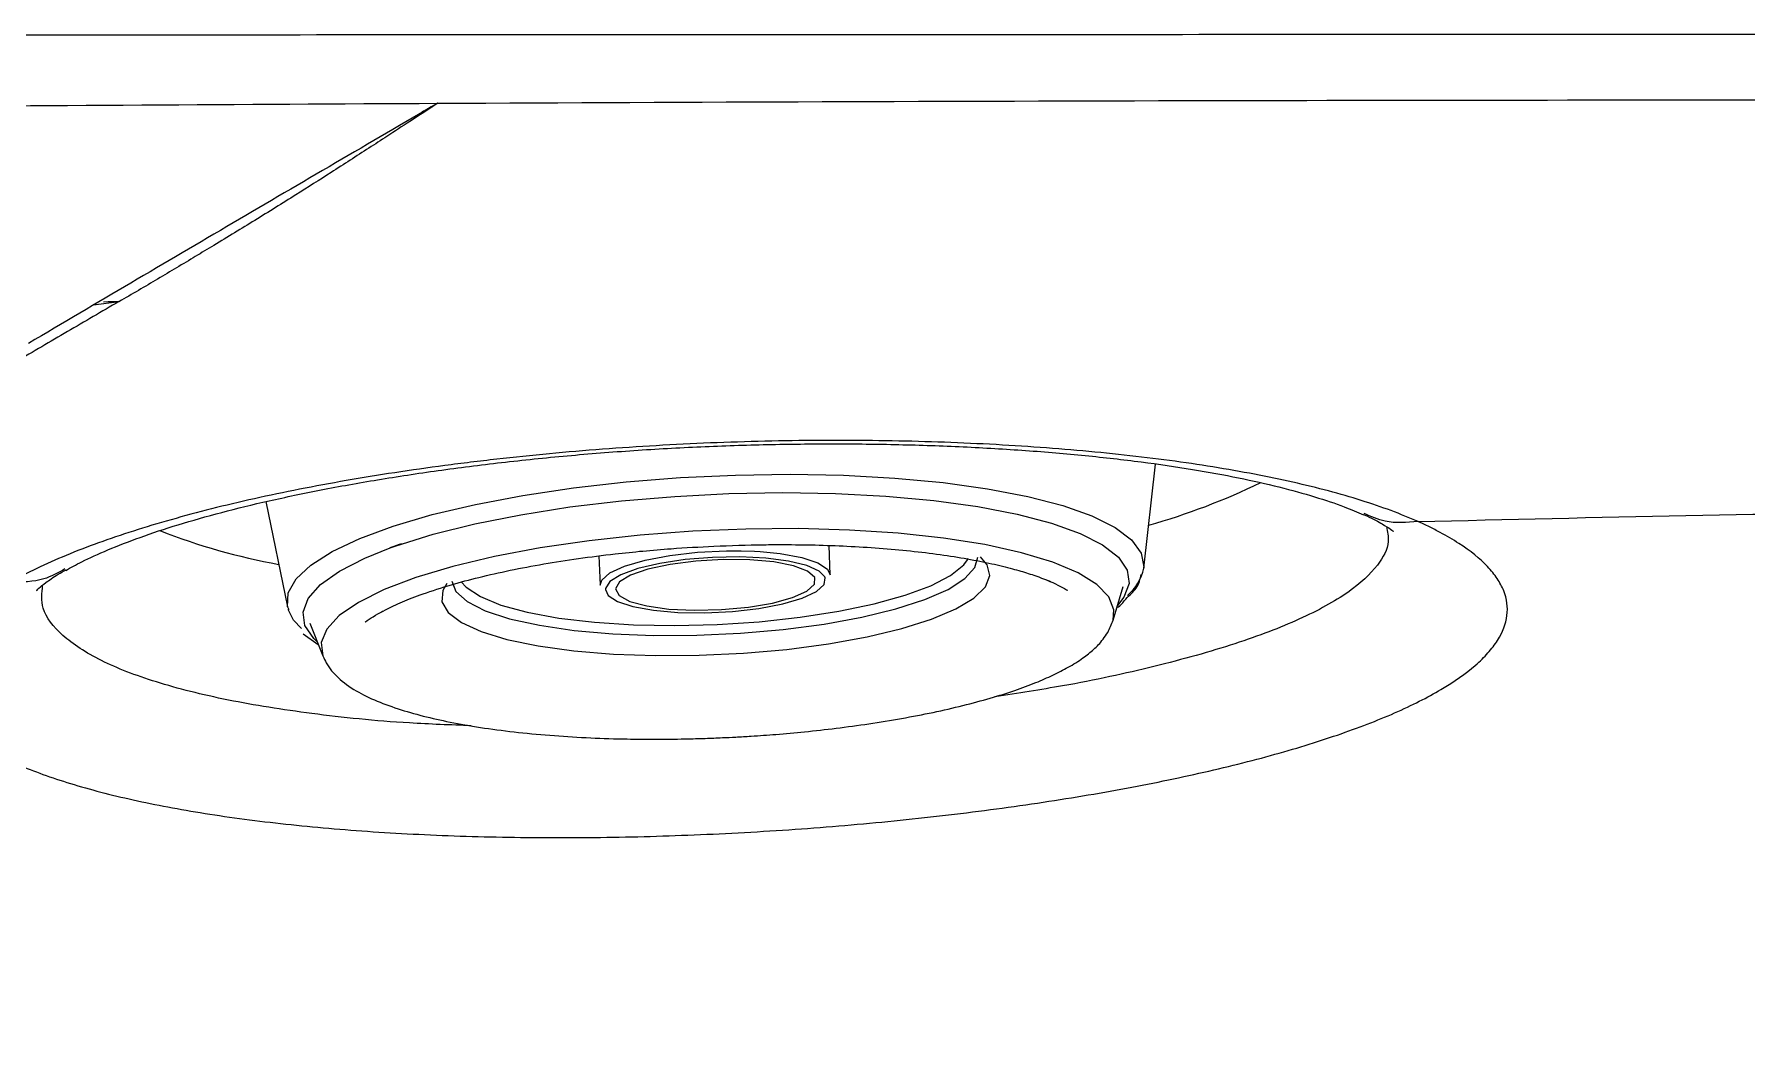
# Model space of a CAD drawing. Extents: x 409 to 498, y 628 to 778.
# Drawn here: x 448.4 to 451.822, y 727.356 to 729.353 of the extents above; entities that cross this region are included whole.
import ezdxf

# ---------------------------------------------------------------- set-up
doc = ezdxf.new("R2010")
doc.units = 0
doc.header["$MEASUREMENT"] = 0
doc.layers.add('1', color=4, linetype='Continuous')
doc.layers.add('GEOMETRY', color=4, linetype='Continuous', lineweight=25)

# ---------------------------------------------------------------- blocks, each defined once
blk = doc.blocks.new('2026_PULSE')
at = {"layer": 'GEOMETRY'}
for p, q in [((39.9415, 83.852), (39.9923, 83.8588)), ((42.0404, 83.326), (42.0638, 83.5342)), ((40.2857, 83.459), (40.3289, 83.2486)), ((41.4138, 83.3125), (41.4117, 83.3713)), ((40.9509, 83.3504), (40.9541, 83.2918)), ((41.9787, 83.2219), (41.9989, 83.2897)), ((40.3289, 83.2485), (40.3317, 83.2436)), ((40.3734, 83.2163), (40.3997, 83.1506)), ((41.9776, 83.2186), (41.9787, 83.2219)), ((40.36, 83.1949), (40.3906, 83.1734))]:
    blk.add_line(p, q, dxfattribs=at)
at = {"layer": 'GEOMETRY', "flags": 128}
for points in [[(39.9615, 83.8581), (39.9709, 83.8588), (39.9922, 83.8588)], [(40.3289, 83.2486), (40.3288, 83.249), (40.3304, 83.2766), (40.3461, 83.3045), (40.3755, 83.3323), (40.4182, 83.3595), (40.4735, 83.3856), (40.5404, 83.4103), (40.618, 83.4331), (40.7048, 83.4536), (40.7995, 83.4715), (40.9005, 83.4866), (41.0061, 83.4985), (41.1147, 83.5071), (41.2245, 83.5122), (41.3335, 83.5138), (41.4402, 83.5118), (41.5426, 83.5062), (41.6391, 83.4972), (41.7282, 83.4849), (41.8083, 83.4694)], [(40.5341, 83.3666), (40.5463, 83.3709), (40.62, 83.3939), (40.7034, 83.4146), (40.795, 83.4329), (40.8933, 83.4483), (40.9966, 83.4606), (41.1032, 83.4695), (41.2111, 83.475), (41.3186, 83.477), (41.4238, 83.4753), (41.525, 83.4701), (41.6204, 83.4614), (41.7083, 83.4494), (41.7872, 83.4342)], [(41.8083, 83.4694), (41.8782, 83.4512), (41.9367, 83.4303), (41.9828, 83.4073), (42.0159, 83.3824), (42.0352, 83.3561), (42.0406, 83.3289), (42.0404, 83.326)], [(41.9787, 83.2219), (41.9806, 83.2428), (41.9705, 83.2688), (41.9464, 83.2937), (41.9088, 83.3169), (41.8584, 83.3381), (41.796, 83.3569), (41.7227, 83.373), (41.6399, 83.3861), (41.5491, 83.3959), (41.4518, 83.4022), (41.3498, 83.405), (41.2449, 83.4043), (41.139, 83.3999), (41.0341, 83.392), (40.9318, 83.3808), (40.8342, 83.3664), (40.7428, 83.3491), (40.6594, 83.3292), (40.5855, 83.3071), (40.5223, 83.2831), (40.471, 83.2576), (40.4325, 83.2313), (40.4075, 83.2044), (40.3964, 83.1775), (40.3995, 83.1511), (40.3997, 83.1506)], [(41.7872, 83.4342), (41.8559, 83.4162), (41.9131, 83.3956), (41.9579, 83.3729), (41.9894, 83.3483), (42.0072, 83.3223), (42.0109, 83.2954), (42.0005, 83.2679), (41.9875, 83.2514)], [(40.3883, 83.1791), (40.3817, 83.1854), (40.3639, 83.2114), (40.3602, 83.2383), (40.3706, 83.2657), (40.3949, 83.2932), (40.4328, 83.3201), (40.4836, 83.3462), (40.5341, 83.3666)], [(40.6762, 83.299), (40.686, 83.2881), (40.7144, 83.2692), (40.7555, 83.2523), (40.8082, 83.2379), (40.8712, 83.2264), (40.9426, 83.2179), (41.0206, 83.2129), (41.103, 83.2114), (41.1875, 83.2134), (41.2719, 83.219), (41.3538, 83.2279), (41.4311, 83.2399), (41.5016, 83.2547), (41.5633, 83.2719), (41.6147, 83.291), (41.6542, 83.3115), (41.6809, 83.3328), (41.6902, 83.3453)], [(40.9541, 83.2918), (40.957, 83.3019), (40.9732, 83.3164), (41.0027, 83.3301), (41.0436, 83.342), (41.0933, 83.3514), (41.1486, 83.3578), (41.2062, 83.3606), (41.2358, 83.3607)], [(41.4028, 83.3084), (41.3915, 83.32), (41.3666, 83.3313), (41.3303, 83.3402), (41.2848, 83.346), (41.233, 83.3486), (41.1781, 83.3476), (41.1236, 83.3432), (41.073, 83.3356), (41.0293, 83.3253), (40.9954, 83.3129), (40.9734, 83.2993), (40.9646, 83.2853), (40.9645, 83.2836)], [(41.2526, 83.3427), (41.1994, 83.3433), (41.1451, 83.3402), (41.0937, 83.3335), (41.049, 83.3238), (41.0144, 83.3118), (40.9924, 83.2984), (40.9846, 83.2846), (40.9916, 83.2713), (41.013, 83.2597), (41.047, 83.2505), (41.0912, 83.2444), (41.1424, 83.2419), (41.1966, 83.2432), (41.25, 83.2481), (41.2985, 83.2564), (41.3385, 83.2673), (41.3671, 83.2801), (41.3821, 83.2939), (41.3825, 83.3076), (41.3682, 83.3201), (41.3402, 83.3307), (41.3007, 83.3384), (41.2526, 83.3427)], [(41.2358, 83.3607), (41.2624, 83.3598), (41.2734, 83.3592)], [(41.2734, 83.3592), (41.3137, 83.3554), (41.3568, 83.3476), (41.3891, 83.337), (41.4084, 83.3242), (41.4138, 83.3125)], [(41.3196, 83.2033), (41.4013, 83.2142), (41.477, 83.2281), (41.5448, 83.2446), (41.6026, 83.2633), (41.6491, 83.2836), (41.6828, 83.3052), (41.7028, 83.3272), (41.7088, 83.3478)], [(41.3269, 83.1638), (41.4099, 83.1748), (41.4871, 83.1887), (41.5565, 83.2053), (41.6162, 83.2241), (41.6647, 83.2447), (41.7008, 83.2664), (41.7236, 83.2887), (41.7324, 83.3111), (41.7269, 83.333), (41.714, 83.3484)], [(40.6572, 83.3001), (40.6656, 83.2794), (40.6882, 83.2593), (40.7242, 83.241), (40.7728, 83.225), (40.8326, 83.2118), (40.9019, 83.2016), (40.9789, 83.1947), (41.0614, 83.1915), (41.1473, 83.1918), (41.2341, 83.1958), (41.3196, 83.2033)], [(41.1093, 83.2377), (41.1631, 83.2369), (41.2182, 83.2396), (41.2711, 83.2457), (41.3187, 83.2547), (41.3577, 83.2661), (41.3859, 83.2792), (41.4015, 83.2931), (41.4033, 83.307), (41.4028, 83.3084)], [(40.6474, 83.2951), (40.6392, 83.2811), (40.6376, 83.2589), (40.65, 83.2376), (40.6764, 83.2176), (40.7158, 83.1994), (40.7675, 83.1837), (40.8299, 83.1707), (40.9015, 83.1608), (40.9804, 83.1543), (41.0647, 83.1513), (41.152, 83.1519), (41.2401, 83.1561), (41.3269, 83.1638)], [(40.9645, 83.2836), (40.9697, 83.2717), (40.9882, 83.2595), (41.0191, 83.2493), (41.0603, 83.2419), (41.1093, 83.2377)], [(40.3568, 83.2053), (40.3412, 83.2222), (40.3302, 83.2436)]]:
    blk.add_lwpolyline(points, dxfattribs=at)
at = {"layer": 'GEOMETRY'}
for centre, radius, start, end in [((41.6956, 84.6806), 1.3171, 285.6122, 296.0415), ((40.5375, 84.581), 1.2677, 248.5624, 259.7308), ((41.9427, 83.3477), 0.1001, 310.4985, 347.4849)]:
    blk.add_arc(centre, radius, start, end, dxfattribs=at)
for points, knots in [([(36.3701, 84.3896), (36.5443, 84.3898), (36.7184, 84.3899), (37.0668, 84.3901), (37.2409, 84.3903), (37.7634, 84.3907), (38.1117, 84.3909), (39.1567, 84.3916), (39.8534, 84.392), (41.2467, 84.3927), (41.9434, 84.3929), (42.9884, 84.3931), (43.3367, 84.3931), (43.8592, 84.3931), (44.0334, 84.3931), (44.3817, 84.393), (44.5559, 84.393), (44.9042, 84.393), (45.0784, 84.393), (45.4267, 84.3931), (45.6009, 84.3931), (46.1234, 84.3931), (46.4717, 84.3931), (47.5167, 84.3929), (48.2134, 84.3927), (49.6067, 84.392), (50.3033, 84.3916), (51.3483, 84.3909), (51.6967, 84.3907), (52.2192, 84.3903), (52.3933, 84.3901), (52.7417, 84.3899), (52.9158, 84.3898), (53.09, 84.3896)], [0, 0, 0, 0, 0.03125, 0.03125, 0.0625, 0.0625, 0.125, 0.125, 0.25, 0.25, 0.375, 0.375, 0.4375, 0.4375, 0.46875, 0.46875, 0.5, 0.5, 0.53125, 0.53125, 0.5625, 0.5625, 0.625, 0.625, 0.75, 0.75, 0.875, 0.875, 0.9375, 0.9375, 0.96875, 0.96875, 1, 1, 1, 1]), ([(40.6292, 84.2552), (41.1416, 84.2577), (42.0807, 84.261), (43.2342, 84.2622), (43.9821, 84.2615), (44.4095, 84.261), (44.73, 84.2597), (45.0505, 84.261), (45.4779, 84.2615), (46.2258, 84.2622), (47.3793, 84.261), (48.3184, 84.2577), (48.8308, 84.2552)], [0.3000573, 0.3000573, 0.3000573, 0.3000573, 0.375, 0.4375, 0.46875, 0.484375, 0.5, 0.515625, 0.53125, 0.5625, 0.625, 0.6999428, 0.6999428, 0.6999428, 0.6999428]), ([(34.48, 84.1901), (34.4865, 84.1902), (34.6107, 84.1922), (34.9204, 84.1971), (35.7103, 84.209), (37.2386, 84.2291), (38.9594, 84.2455), (40.2349, 84.2532), (40.6292, 84.2552)], [0.2573869, 0.2573869, 0.2573869, 0.2573869, 0.2578125, 0.265625, 0.28125, 0.3125, 0.375, 0.4029863, 0.4029863, 0.4029863, 0.4029863]), ([(40.6292, 84.2552), (40.5611, 84.2154), (40.4248, 84.1359), (40.2204, 84.0161), (40.016, 83.896), (39.8797, 83.8155), (39.8116, 83.7752)], [0, 0, 0, 0, 0.250003, 0.5000008, 0.7499983, 1, 1, 1, 1]), ([(40.6292, 84.2551), (40.6107, 84.243), (40.577, 84.2212), (40.5312, 84.1913), (40.4793, 84.1575), (40.4193, 84.1188), (40.3439, 84.0708), (40.2663, 84.0225), (40.1983, 83.9811), (40.1452, 83.9491), (40.1078, 83.9266), (40.0698, 83.904), (40.0316, 83.8814), (40.0052, 83.8662), (39.9922, 83.8586)], [0, 0, 0, 0, 0.1021352, 0.1856289, 0.250483, 0.3826283, 0.5007342, 0.6298199, 0.7504711, 0.8023272, 0.8531998, 0.9030972, 0.9520278, 1, 1, 1, 1]), ([(40.6181, 84.2475), (40.6154, 84.2465), (40.6093, 84.2444), (40.6047, 84.241), (40.5997, 84.2385), (40.5972, 84.2371)], [0, 0, 0, 0, 0.274685, 0.628711, 1, 1, 1, 1]), ([(39.9922, 83.8588), (39.9579, 83.8389), (39.9234, 83.8188), (39.8548, 83.7786), (39.8206, 83.7585), (39.7181, 83.6982), (39.6498, 83.658), (39.5132, 83.5771), (39.4449, 83.5364), (39.3427, 83.4753), (39.3088, 83.4548), (39.2409, 83.4138), (39.207, 83.3933), (39.1727, 83.3724)], [0, 0, 0, 0, 0.125, 0.125, 0.25, 0.25, 0.5, 0.5, 0.75, 0.75, 0.875, 0.875, 1, 1, 1, 1]), ([(42.5884, 83.419), (42.5544, 83.4342), (42.5165, 83.4483), (42.433, 83.4745), (42.3875, 83.4866), (42.3135, 83.5033), (42.2878, 83.5086), (42.2346, 83.5188), (42.2068, 83.5237), (42.1219, 83.5374), (42.0627, 83.5453), (41.9393, 83.5589), (41.8751, 83.5645), (41.7749, 83.5713), (41.7408, 83.5732), (41.6722, 83.5765), (41.6377, 83.5778), (41.5333, 83.5809), (41.4628, 83.5817), (41.3555, 83.5811), (41.3195, 83.5805), (41.2469, 83.5788), (41.2103, 83.5777), (41.1016, 83.5732), (41.0298, 83.5691), (40.8874, 83.5583), (40.8169, 83.5516), (40.7297, 83.5418), (40.7122, 83.5398), (40.6777, 83.5355), (40.6605, 83.5334), (40.6096, 83.5266), (40.5762, 83.5219), (40.4777, 83.5068), (40.4142, 83.4958), (40.3224, 83.4777), (40.2924, 83.4714), (40.2335, 83.4582), (40.2047, 83.4514), (40.1215, 83.4304), (40.0696, 83.4157), (39.9728, 83.3848), (39.9279, 83.3686), (39.8454, 83.3344), (39.8084, 83.3166), (39.7758, 83.2982)], [0, 0, 0, 0, 0.0625, 0.0625, 0.125, 0.125, 0.15625, 0.15625, 0.1875, 0.1875, 0.25, 0.25, 0.3125, 0.3125, 0.34375, 0.34375, 0.375, 0.375, 0.4375, 0.4375, 0.46875, 0.46875, 0.5, 0.5, 0.5625, 0.5625, 0.625, 0.625, 0.640625, 0.640625, 0.65625, 0.65625, 0.6875, 0.6875, 0.75, 0.75, 0.78125, 0.78125, 0.8125, 0.8125, 0.875, 0.875, 0.9375, 0.9375, 1, 1, 1, 1]), ([(39.8857, 83.3215), (39.896, 83.3272), (39.9196, 83.3403), (39.9696, 83.3629), (40.0337, 83.3879), (40.1097, 83.4132), (40.1959, 83.4377), (40.2916, 83.461), (40.3958, 83.4829), (40.5089, 83.5032), (40.6296, 83.5216), (40.7563, 83.5377), (40.8874, 83.5512), (41.0208, 83.5617), (41.1547, 83.5692), (41.2881, 83.5736), (41.4204, 83.575), (41.5514, 83.5735), (41.6801, 83.5691), (41.8049, 83.5617), (41.9239, 83.5516), (42.0355, 83.5389), (42.1381, 83.5239), (42.2303, 83.5071), (42.3121, 83.4886), (42.3827, 83.469), (42.4398, 83.4499), (42.467, 83.4381), (42.4793, 83.4328)], [0, 0, 0, 0, 0.027191, 0.062313, 0.098864, 0.136461, 0.174772, 0.21262, 0.251296, 0.29093, 0.331271, 0.372062, 0.413046, 0.453922, 0.494484, 0.53459, 0.574626, 0.61507, 0.655759, 0.696529, 0.737139, 0.777386, 0.817072, 0.855953, 0.893946, 0.931939, 0.969108, 1, 1, 1, 1]), ([(39.7756, 83.2982), (39.7456, 83.281), (39.7199, 83.2637), (39.6766, 83.2289), (39.659, 83.2115), (39.6319, 83.1764), (39.6224, 83.1588), (39.612, 83.1235), (39.6111, 83.1062), (39.6179, 83.0723), (39.6255, 83.0558), (39.6432, 83.0314), (39.6502, 83.0234), (39.6663, 83.0076), (39.6755, 82.9998), (39.7058, 82.9769), (39.73, 82.9624), (39.786, 82.9348), (39.8178, 82.9217), (39.8715, 82.903), (39.8904, 82.897), (39.9298, 82.8854), (39.9503, 82.8799), (40.0141, 82.8639), (40.0596, 82.8542), (40.1326, 82.841), (40.1577, 82.8369), (40.2094, 82.829), (40.2361, 82.8253), (40.3181, 82.815), (40.3747, 82.8091), (40.4919, 82.7995), (40.5523, 82.7958), (40.646, 82.7916), (40.6777, 82.7905), (40.7421, 82.7888), (40.7745, 82.7882), (40.8722, 82.7871), (40.9379, 82.7875), (41.0704, 82.7902), (41.1372, 82.7926), (41.2383, 82.7976), (41.2722, 82.7996), (41.3393, 82.8039), (41.3726, 82.8063), (41.472, 82.8142), (41.5373, 82.8204), (41.6341, 82.831), (41.6661, 82.8348), (41.7298, 82.8428), (41.7615, 82.8471), (41.855, 82.8604), (41.9151, 82.87), (42.0309, 82.8908), (42.0867, 82.9019), (42.167, 82.9197), (42.1932, 82.9258), (42.2445, 82.9385), (42.2693, 82.9449), (42.3412, 82.9647), (42.3858, 82.9784), (42.4686, 83.0068), (42.5067, 83.0215), (42.5589, 83.0444), (42.5754, 83.0522), (42.6063, 83.0678), (42.6207, 83.0756), (42.661, 83.0994), (42.6838, 83.1155), (42.7122, 83.14), (42.7206, 83.1482), (42.7354, 83.1648), (42.7418, 83.1732), (42.7578, 83.1983), (42.764, 83.2149), (42.7681, 83.2479), (42.7659, 83.2644), (42.7562, 83.2889), (42.7518, 83.2971), (42.741, 83.3133), (42.7345, 83.3214), (42.712, 83.3451), (42.693, 83.3605), (42.6583, 83.3829), (42.6458, 83.3903), (42.6254, 83.4012), (42.6184, 83.4048), (42.6074, 83.4102), (42.6018, 83.4128), (42.5961, 83.4155), (42.5923, 83.4173), (42.5903, 83.4182), (42.5884, 83.419)], [0, 0, 0, 0, 0.03125, 0.03125, 0.0625, 0.0625, 0.09375, 0.09375, 0.125, 0.125, 0.15625, 0.15625, 0.171875, 0.171875, 0.1875, 0.1875, 0.21875, 0.21875, 0.25, 0.25, 0.265625, 0.265625, 0.28125, 0.28125, 0.3125, 0.3125, 0.328125, 0.328125, 0.34375, 0.34375, 0.375, 0.375, 0.40625, 0.40625, 0.421875, 0.421875, 0.4375, 0.4375, 0.46875, 0.46875, 0.5, 0.5, 0.515625, 0.515625, 0.53125, 0.53125, 0.5625, 0.5625, 0.578125, 0.578125, 0.59375, 0.59375, 0.625, 0.625, 0.65625, 0.65625, 0.671875, 0.671875, 0.6875, 0.6875, 0.71875, 0.71875, 0.75, 0.75, 0.765625, 0.765625, 0.78125, 0.78125, 0.8125, 0.8125, 0.828125, 0.828125, 0.84375, 0.84375, 0.875, 0.875, 0.90625, 0.90625, 0.921875, 0.921875, 0.9375, 0.9375, 0.96875, 0.96875, 0.984375, 0.984375, 0.992188, 0.992188, 0.996094, 0.998047, 0.998047, 1, 1, 1, 1]), ([(42.5253, 83.4091), (42.5273, 83.3991), (42.5326, 83.3736), (42.5094, 83.3292), (42.4534, 83.2768), (42.3567, 83.2238), (42.2259, 83.1737), (42.0656, 83.1291), (41.9027, 83.0934), (41.7886, 83.0762), (41.7428, 83.0692)], [0, 0, 0, 0, 0.076671, 0.195344, 0.335426, 0.479614, 0.620182, 0.764859, 0.905599, 1, 1, 1, 1]), ([(42.4789, 83.4332), (42.4812, 83.4323), (42.4981, 83.4253), (42.517, 83.4144), (42.5342, 83.4039), (42.5405, 83.3981), (42.5392, 83.3995), (42.539, 83.3998)], [0, 0, 0, 0, 0.052847, 0.384568, 0.669525, 0.940494, 1, 1, 1, 1]), ([(42.5884, 83.419), (42.5658, 83.4172), (42.5277, 83.414), (42.4941, 83.4292), (42.4804, 83.4355)], [0, 0, 0, 0, 0.590103, 1, 1, 1, 1]), ([(40.4844, 83.2184), (40.4844, 83.2184), (40.4844, 83.2184), (40.4844, 83.2184), (40.4845, 83.2184), (40.4895, 83.222), (40.506, 83.2331), (40.532, 83.2469), (40.564, 83.2612), (40.6018, 83.2759), (40.653, 83.2923), (40.7117, 83.3081), (40.7733, 83.322), (40.84, 83.3346), (40.9103, 83.3456), (40.977, 83.3541), (41.0392, 83.3605), (41.1049, 83.366), (41.1524, 83.3685), (41.1809, 83.3701)], [0, 0, 0, 0, 0.000004, 0.000017, 0.000106, 0.001333, 0.047989, 0.148552, 0.187286, 0.266398, 0.361227, 0.442188, 0.527209, 0.612802, 0.696119, 0.781219, 0.843873, 0.906303, 1, 1, 1, 1]), ([(40.557, 83.3747), (40.557, 83.3747), (40.5504, 83.3726), (40.5426, 83.3697), (40.5343, 83.3666), (40.5336, 83.3664)], [0, 0, 0, 0, 0.002775, 0.918493, 1, 1, 1, 1]), ([(41.1809, 83.3701), (41.2142, 83.3713), (41.2608, 83.373), (41.3284, 83.3732), (41.3843, 83.3726), (41.4484, 83.3702), (41.5122, 83.3663), (41.5746, 83.3607), (41.6337, 83.3535), (41.688, 83.3449), (41.7363, 83.3353), (41.7765, 83.3255), (41.8054, 83.317), (41.8355, 83.3069), (41.8629, 83.2958), (41.8827, 83.285), (41.8882, 83.2818), (41.8882, 83.2818), (41.8882, 83.2818), (41.8882, 83.2818)], [0, 0, 0, 0, 0.10951, 0.152987, 0.224515, 0.297302, 0.373775, 0.451551, 0.52945, 0.60629, 0.68074, 0.750625, 0.809928, 0.84156, 0.94513, 0.99977, 0.999987, 0.999999, 1, 1, 1, 1]), ([(39.8843, 83.3246), (39.8704, 83.3168), (39.8376, 83.2983), (39.7985, 83.2982), (39.7758, 83.2982)], [0, 0, 0, 0, 0.420366, 1, 1, 1, 1]), ([(39.828, 83.2818), (39.828, 83.2817), (39.8268, 83.2801), (39.8313, 83.2858), (39.845, 83.2967), (39.8636, 83.3101), (39.881, 83.3198), (39.8865, 83.3228)], [0, 0, 0, 0, 0.011934, 0.285455, 0.567538, 0.863904, 1, 1, 1, 1]), ([(41.845, 83.3029), (41.845, 83.3029), (41.845, 83.3029), (41.845, 83.3029), (41.8452, 83.3028), (41.8466, 83.3023), (41.8499, 83.3009), (41.8535, 83.2993), (41.8546, 83.2988), (41.8546, 83.2988), (41.8546, 83.2988)], [0, 0, 0, 0, 0.000125, 0.00329, 0.013569, 0.064141, 0.429911, 0.984201, 0.998622, 1, 1, 1, 1]), ([(42.0041, 83.2644), (42.0119, 83.2717), (42.0291, 83.2878), (42.0331, 83.3042), (42.0353, 83.3132)], [0, 0, 0, 0, 0.450298, 1, 1, 1, 1]), ([(40.6963, 83.0111), (40.6547, 83.0127), (40.5414, 83.0169), (40.3764, 83.034), (40.2049, 83.0613), (40.0629, 83.097), (39.9507, 83.1406), (39.8752, 83.1905), (39.8348, 83.2416), (39.8382, 83.2765), (39.8397, 83.292)], [0, 0, 0, 0, 0.079992, 0.21739, 0.350647, 0.487751, 0.621123, 0.75838, 0.892213, 1, 1, 1, 1]), ([(40.5163, 83.2383), (40.5163, 83.2383), (40.5163, 83.2383), (40.5165, 83.2384), (40.5176, 83.239), (40.5191, 83.2399), (40.5204, 83.2406), (40.5204, 83.2406)], [0, 0, 0, 0, 0.006312, 0.036749, 0.159772, 0.96353, 1, 1, 1, 1]), ([(41.9861, 83.2466), (41.9873, 83.2474), (41.996, 83.2532), (42.0004, 83.2592), (42.0041, 83.2644)], [0, 0, 0, 0, 0.1350618, 1, 1, 1, 1]), ([(41.1982, 82.9873), (41.207, 82.9877), (41.2262, 82.9886), (41.2619, 82.9907), (41.3078, 82.994), (41.3647, 82.9991), (41.4269, 83.0061), (41.4918, 83.0149), (41.5568, 83.0255), (41.6198, 83.0377), (41.6792, 83.0513), (41.7338, 83.066), (41.7824, 83.0813), (41.8237, 83.0967), (41.8591, 83.1121), (41.8911, 83.1285), (41.9178, 83.1453), (41.9419, 83.1646), (41.9561, 83.1795), (41.9707, 83.2006), (41.9756, 83.2138), (41.9787, 83.2219)], [0, 0, 0, 0, 0.023087, 0.0499691, 0.0931482, 0.1437501, 0.2005998, 0.2611886, 0.324053, 0.3880605, 0.4523269, 0.5160476, 0.5783098, 0.6377046, 0.6909857, 0.7449547, 0.8059417, 0.8572343, 0.9163708, 0.9481444, 1, 1, 1, 1]), ([(38.9584, 83.1799), (38.9738, 83.1568), (38.9893, 83.1337), (39.0048, 83.1106), (39.0666, 83.0183), (39.1285, 82.9261), (39.1904, 82.8339), (39.2523, 82.7418), (39.3142, 82.6497), (39.3761, 82.5576), (39.3886, 82.539), (39.4011, 82.5204), (39.4137, 82.5017), (39.4446, 82.4557), (39.4756, 82.4097), (39.5065, 82.3637), (39.5375, 82.3177), (39.5685, 82.2717), (39.5994, 82.2257), (39.6613, 82.1338), (39.7233, 82.0419), (39.7852, 81.9502), (39.8162, 81.9043), (39.8472, 81.8584), (39.8781, 81.8125), (39.9091, 81.7666), (39.9401, 81.7208), (39.9711, 81.675), (40.033, 81.5833), (40.095, 81.4917), (40.1569, 81.4002), (40.1879, 81.3545), (40.2189, 81.3087), (40.2499, 81.263), (40.2808, 81.2173), (40.3118, 81.1716), (40.3428, 81.1259), (40.3583, 81.1031), (40.3738, 81.0803), (40.3893, 81.0575)], [0, 0, 0, 0, 0.0071844, 0.0071844, 0.0071844, 0.035922, 0.035922, 0.035922, 0.0646596, 0.0646596, 0.0646596, 0.0704756, 0.0704756, 0.0704756, 0.0848507, 0.0848507, 0.0848507, 0.0992257, 0.0992257, 0.0992257, 0.1279757, 0.1279757, 0.1279757, 0.1423506, 0.1423506, 0.1423506, 0.1567256, 0.1567256, 0.1567256, 0.1854755, 0.1854755, 0.1854755, 0.1998504, 0.1998504, 0.1998504, 0.2142253, 0.2142253, 0.2142253, 0.2214086, 0.2214086, 0.2214086, 0.2214086]), ([(38.9274, 83.1472), (38.9934, 83.0487), (39.1252, 82.8519), (39.3229, 82.5572), (39.5207, 82.2628), (39.7185, 81.9688), (39.9162, 81.6753), (40.1139, 81.3822), (40.3117, 81.0895), (40.5094, 80.7974), (40.7072, 80.5057), (40.8391, 80.3117), (40.905, 80.2147)], [0, 0, 0, 0, 0.1, 0.2, 0.3, 0.4, 0.5, 0.6, 0.699999, 0.799999, 0.9, 1, 1, 1, 1]), ([(40.3997, 83.1506), (40.4018, 83.1459), (40.4093, 83.1294), (40.4307, 83.1045), (40.4633, 83.0813), (40.5064, 83.0602), (40.5539, 83.0431), (40.6052, 83.0288), (40.6609, 83.0166), (40.7223, 83.0062), (40.7898, 82.9976), (40.861, 82.991), (40.9338, 82.9867), (41.0009, 82.9845), (41.0568, 82.984), (41.0975, 82.9843), (41.1268, 82.9848), (41.1476, 82.9854), (41.1705, 82.9861), (41.1867, 82.9868), (41.1982, 82.9873)], [0, 0, 0, 0, 0.0299865, 0.1057988, 0.1946647, 0.2743409, 0.3501232, 0.4202894, 0.4875834, 0.5573574, 0.6284524, 0.6991112, 0.7670027, 0.8330044, 0.8811016, 0.9156344, 0.940241, 0.9577078, 0.9700825, 1, 1, 1, 1])]:
    blk.add_open_spline(points, degree=3, knots=knots, dxfattribs=at)
for points in [[(42.5884, 83.419), (43.3021, 83.4375), (44.016, 83.4467), (44.73, 83.4467)], [(40.5448, 81.1394), (40.071, 81.841), (39.5965, 82.547), (39.1217, 83.2563)]]:
    blk.add_open_spline(points, degree=3, dxfattribs=at)

msp = doc.modelspace()

# ---------------------------------------------------------------- block references
at = {"layer": '1'}
msp.add_blockref('2026_PULSE', (408.577, 644.9604), dxfattribs=at)

doc.saveas('drawing.dxf')
